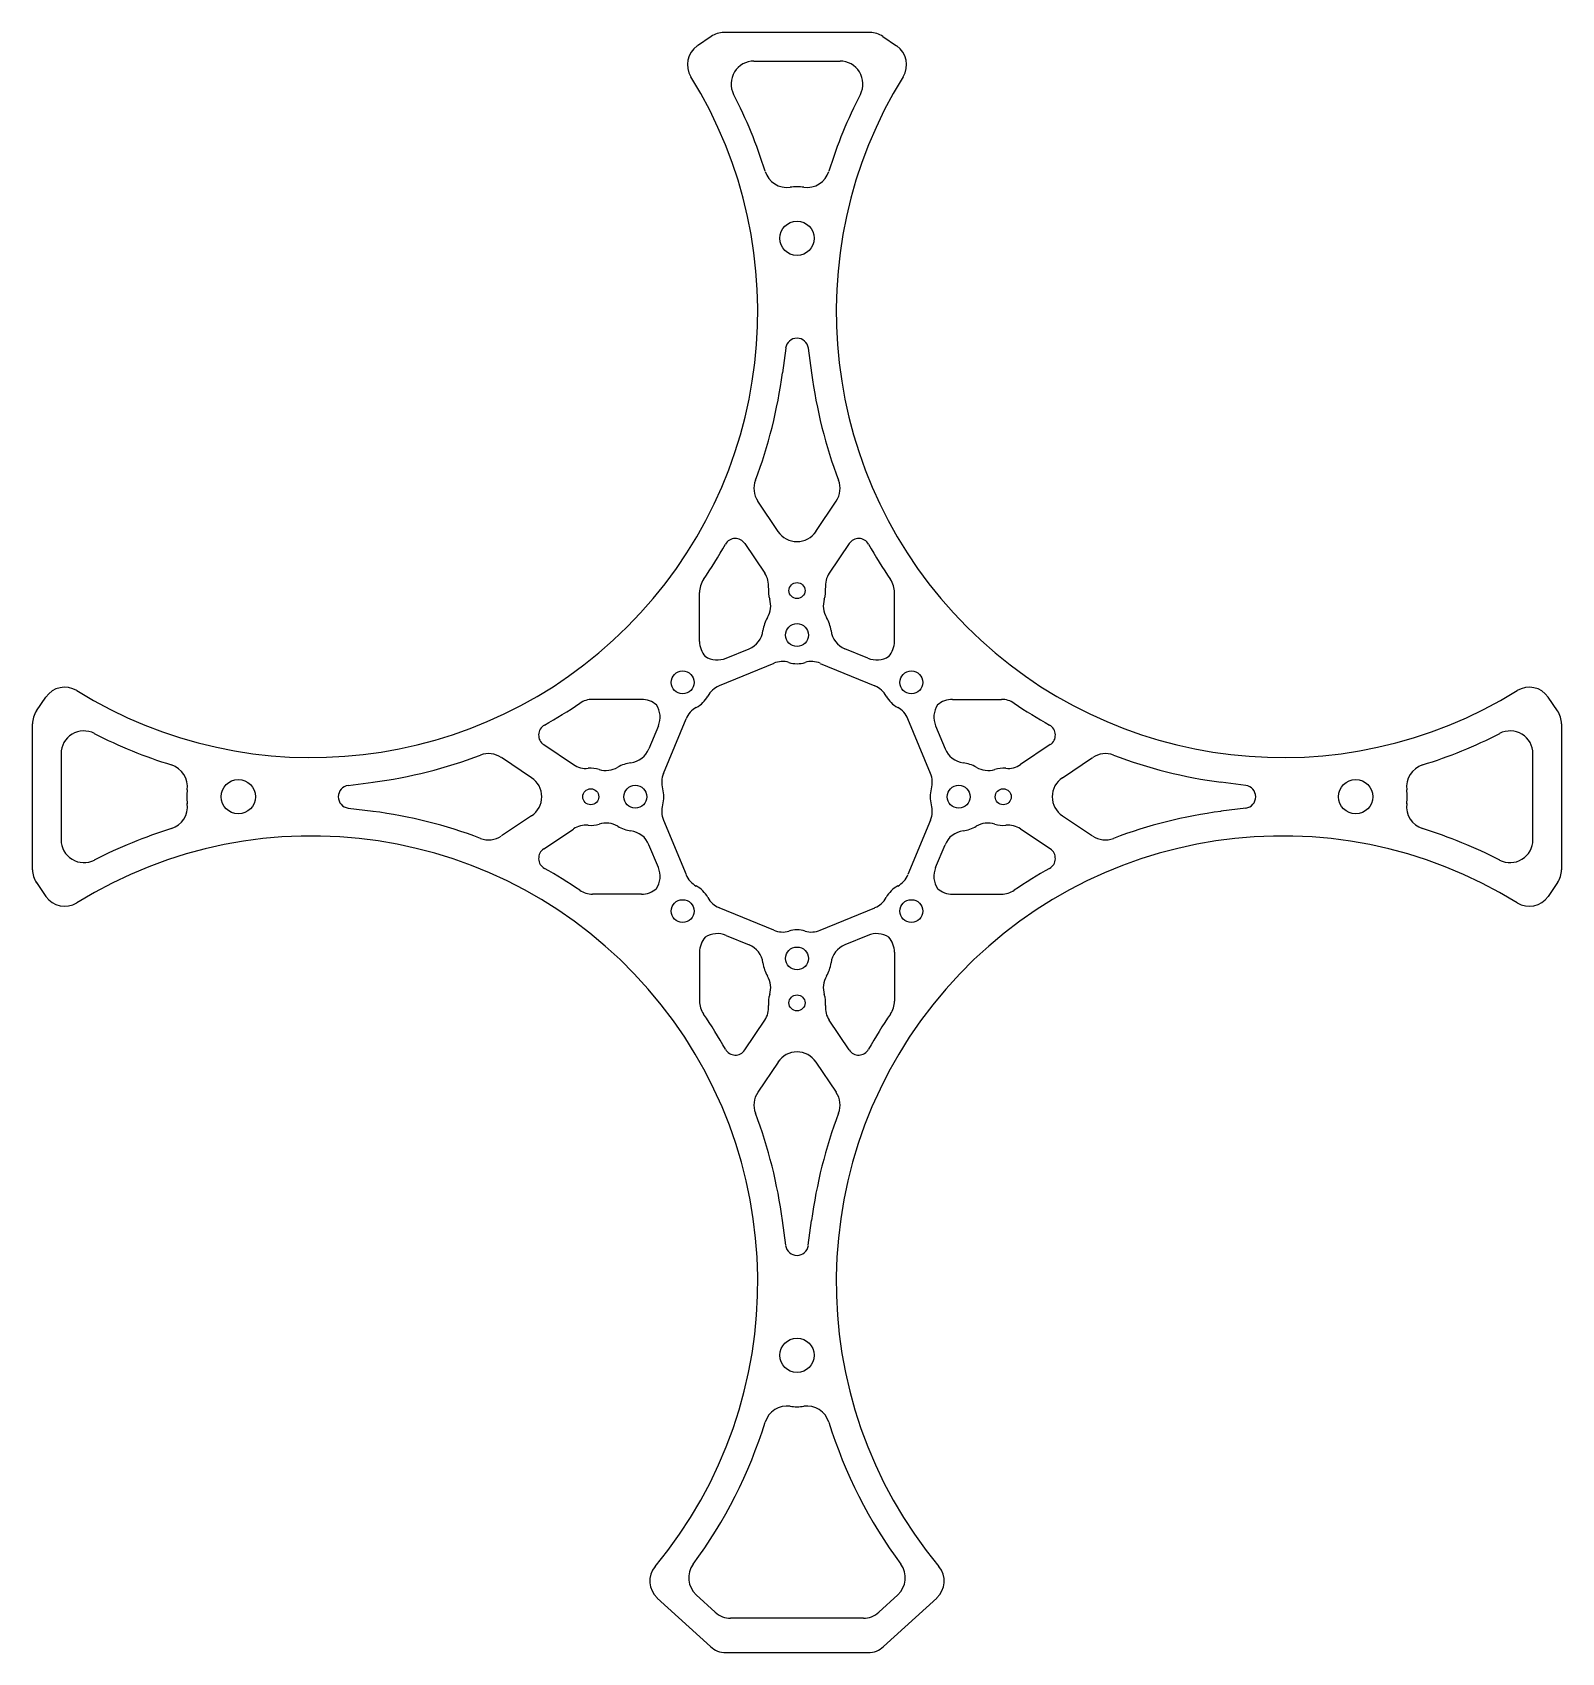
# Model space of a CAD drawing. Header units: millimetres. Extents: x -67 to 67, y -75 to 67.
import ezdxf

# ---------------------------------------------------------------- set-up
doc = ezdxf.new("R2010")
doc.units = ezdxf.units.MM

msp = doc.modelspace()

# ---------------------------------------------------------------- linework, layer by layer
at = {"color": 7, "linetype": 'Continuous', "lineweight": 25}
for p, q in [((6.38, 66.85), (-6.38, 66.85)), ((-7.51, 66.5), (-8.71, 65.67)), ((7.51, 66.5), (8.71, 65.67)), ((-3.76, 64.35), (3.76, 64.35)), ((-0.99, 39.23), (-1.27, 37.07)), ((0.99, 39.23), (1.27, 37.07)), ((-1.66, 23.21), (-3.43, 25.85)), ((1.66, 23.21), (3.43, 25.85)), ((-4.56, 22.14), (-2.82, 19.55)), ((4.56, 22.14), (2.82, 19.55)), ((-8.52, 13.59), (-8.52, 17.87)), ((8.52, 13.59), (8.52, 17.87)), ((-6.19, 12.12), (-4.19, 12.95)), ((6.19, 12.12), (4.19, 12.95)), ((-2.04, 11.67), (-6.81, 9.7)), ((2.04, 11.67), (6.81, 9.7)), ((-66.5, 7.51), (-65.67, 8.71)), ((-13.59, 8.52), (-17.87, 8.52)), ((13.59, 8.52), (17.87, 8.52)), ((66.5, 7.51), (65.67, 8.71)), ((-66.85, -6.38), (-66.85, 6.38)), ((-12.12, 6.19), (-12.95, 4.19)), ((-11.67, 2.04), (-9.7, 6.81)), ((11.67, 2.04), (9.7, 6.81)), ((12.12, 6.19), (12.95, 4.19)), ((66.85, 6.38), (66.85, -6.38)), ((-22.14, 4.56), (-19.55, 2.82)), ((22.14, 4.56), (19.55, 2.82)), ((-64.35, 3.76), (-64.35, -3.76)), ((-23.21, 1.66), (-25.85, 3.43)), ((23.21, 1.66), (25.85, 3.43)), ((64.35, -3.76), (64.35, 3.76)), ((-39.23, 0.99), (-37.07, 1.27)), ((39.23, 0.99), (37.07, 1.27)), ((-39.23, -0.99), (-37.07, -1.27)), ((39.23, -0.99), (37.07, -1.27)), ((-23.21, -1.66), (-25.85, -3.43)), ((-22.14, -4.56), (-19.55, -2.82)), ((-11.67, -2.04), (-9.7, -6.81)), ((11.67, -2.04), (9.7, -6.81)), ((22.14, -4.56), (19.55, -2.82)), ((23.21, -1.66), (25.85, -3.43)), ((-12.12, -6.19), (-12.95, -4.19)), ((12.12, -6.19), (12.95, -4.19)), ((-66.5, -7.51), (-65.67, -8.71)), ((66.5, -7.51), (65.67, -8.71)), ((-13.59, -8.52), (-17.87, -8.52)), ((-2.04, -11.67), (-6.81, -9.7)), ((2.04, -11.67), (6.81, -9.7)), ((13.59, -8.52), (17.87, -8.52)), ((-6.19, -12.12), (-4.19, -12.95)), ((6.19, -12.12), (4.19, -12.95)), ((-8.52, -13.59), (-8.52, -17.87)), ((8.52, -13.59), (8.52, -17.87)), ((-4.56, -22.14), (-2.82, -19.55)), ((4.56, -22.14), (2.82, -19.55)), ((-1.66, -23.21), (-3.43, -25.85)), ((1.66, -23.21), (3.43, -25.85)), ((-0.99, -39.23), (-1.27, -37.07)), ((0.99, -39.23), (1.27, -37.07)), ((-7.57, -74.33), (-12.22, -70.08)), ((-8.82, -69.8), (-7.15, -71.33)), ((8.82, -69.8), (7.15, -71.33)), ((7.57, -74.33), (12.22, -70.08)), ((5.8, -71.85), (-5.8, -71.85)), ((-6.22, -74.85), (6.22, -74.85))]:
    msp.add_line(p, q, dxfattribs=at)
for centre, radius in [((0, 48.85), 1.5), ((0, 18.03), 0.7), ((0, 14.14), 1), ((-10, 10), 1), ((10, 10), 1), ((-48.85, 0), 1.5), ((48.85, 0), 1.5), ((-18.03, 0), 0.7), ((-14.14, 0), 1), ((14.14, 0), 1), ((18.03, 0), 0.7), ((-10, -10), 1), ((10, -10), 1), ((0, -14.14), 1), ((0, -18.03), 0.7), ((0, -48.85), 1.5)]:
    msp.add_circle(centre, radius, dxfattribs=at)
for centre, radius, start, end in [((-6.38, 64.85), 2, 90, 124.5864), ((6.38, 64.85), 2, 55.4136, 90), ((-7.58, 64.03), 2, 124.5864, 211.7904), ((7.58, 64.03), 2, 328.2096, 55.4136), ((-3.76, 62.35), 2, 90, 207.2635), ((3.76, 62.35), 2, 332.7365, 90), ((-42.43, 42.43), 39, 238.2096, 31.7904), ((42.43, 42.43), 39, 148.2096, 301.7904), ((-42.43, 42.43), 41.5, 17.2061, 27.2635), ((42.43, 42.43), 41.5, 152.7365, 162.7939), ((-0.87, 55.29), 2, 197.2061, 277.72), ((0.87, 55.29), 2, 262.28, 342.7939), ((0, 48.85), 4.5, 82.28, 97.72), ((0, 39.11), 1, 7.4161, 172.5839), ((-42.43, 42.43), 41.5, 339.18, 352.5839), ((42.43, 42.43), 41.5, 187.4161, 200.82), ((-1.77, 26.97), 2, 159.18, 213.7892), ((1.77, 26.97), 2, 326.2108, 20.82), ((0, 24.32), 2, 213.7892, 326.2108), ((-42.43, 42.43), 41.5, 325.6288, 330.6356), ((-5.39, 21.59), 1, 33.7892, 150.6356), ((5.39, 21.59), 1, 29.3644, 146.2108), ((42.43, 42.43), 41.5, 209.3644, 214.3712), ((-6.52, 17.87), 2, 145.6288, 180), ((-4.48, 18.44), 2, 354.8468, 33.7892), ((4.48, 18.44), 2, 146.2108, 185.1532), ((6.52, 17.87), 2, 0, 34.3712), ((-4.3, 16.7), 2, 329.2665, 17.2423), ((0, 18.03), 2.5, 174.8468, 197.2423), ((4.3, 16.7), 2, 162.7577, 210.7335), ((0, 18.03), 2.5, 342.7577, 5.1532), ((0, 14.14), 3, 149.2665, 172.5), ((0, 14.14), 3, 7.5, 30.7335), ((-4.96, 14.79), 2, 292.5, 352.5), ((4.96, 14.79), 2, 187.5, 247.5), ((-6.52, 13.59), 2, 180, 220.9586), ((6.52, 13.59), 2, 319.0414, 0), ((-6.96, 13.97), 2, 237.46, 292.5), ((-1.27, 9.83), 2, 73.5576, 112.5), ((0, 14.14), 2.5, 253.5576, 286.4424), ((1.27, 9.83), 2, 67.5, 106.4424), ((6.96, 13.97), 2, 247.5, 302.54), ((-64.03, 7.58), 2, 58.2096, 145.4136), ((-17.87, 6.52), 2, 90, 124.3712), ((-13.59, 6.52), 2, 49.0414, 90), ((-10, 10), 2.5, 298.5576, 331.4424), ((-6.05, 7.85), 2, 112.5, 151.4424), ((6.05, 7.85), 2, 28.5576, 67.5), ((10, 10), 2.5, 208.5576, 241.4424), ((13.59, 6.52), 2, 90, 130.9586), ((17.87, 6.52), 2, 55.6288, 90), ((64.03, 7.58), 2, 34.5864, 121.7904), ((-64.85, 6.38), 2, 145.4136, 180), ((-42.43, 42.43), 41.5, 299.3644, 304.3712), ((-13.97, 6.96), 2, 337.5, 32.54), ((-7.85, 6.05), 2, 118.5576, 157.5), ((7.85, 6.05), 2, 22.5, 61.4424), ((13.97, 6.96), 2, 147.46, 202.5), ((42.43, 42.43), 41.5, 235.6288, 240.6356), ((64.85, 6.38), 2, 0, 34.5864), ((-62.35, 3.76), 2, 62.7365, 180), ((-21.59, 5.39), 1, 119.3644, 236.2108), ((21.59, 5.39), 1, 303.7892, 60.6356), ((62.35, 3.76), 2, 0, 117.2635), ((-42.43, 42.43), 41.5, 242.7365, 252.7939), ((42.43, 42.43), 41.5, 287.2061, 297.2635), ((-42.43, 42.43), 41.5, 277.4161, 290.82), ((-26.97, 1.77), 2, 56.2108, 110.82), ((-14.14, 0), 3, 97.5, 120.7335), ((-14.79, 4.96), 2, 277.5, 337.5), ((14.79, 4.96), 2, 202.5, 262.5), ((14.14, 0), 3, 59.2665, 82.5), ((26.97, 1.77), 2, 69.18, 123.7892), ((42.43, 42.43), 41.5, 249.18, 262.5839), ((-55.29, 0.87), 2, 352.28, 72.7939), ((-24.32, 0), 2, 303.7892, 56.2108), ((-18.44, 4.48), 2, 236.2108, 275.1532), ((-18.03, 0), 2.5, 72.7577, 95.1532), ((-16.7, 4.3), 2, 252.7577, 300.7335), ((-9.83, 1.27), 2, 157.5, 196.4424), ((9.83, 1.27), 2, 343.5576, 22.5), ((16.7, 4.3), 2, 239.2665, 287.2423), ((18.03, 0), 2.5, 84.8468, 107.2423), ((18.44, 4.48), 2, 264.8468, 303.7892), ((24.32, 0), 2, 123.7892, 236.2108), ((55.29, 0.87), 2, 107.2061, 187.72), ((-48.85, 0), 4.5, 172.28, 187.72), ((-39.11, 0), 1, 97.4161, 262.5839), ((-14.14, 0), 2.5, 343.5576, 16.4424), ((14.14, 0), 2.5, 163.5576, 196.4424), ((39.11, 0), 1, 277.4161, 82.5839), ((48.85, 0), 4.5, 352.28, 7.72), ((-55.29, -0.87), 2, 287.2061, 7.72), ((-42.43, -42.43), 41.5, 69.18, 82.5839), ((-9.83, -1.27), 2, 163.5576, 202.5), ((9.83, -1.27), 2, 337.5, 16.4424), ((42.43, -42.43), 41.5, 97.4161, 110.82), ((55.29, -0.87), 2, 172.28, 252.7939), ((-42.43, -42.43), 41.5, 107.2061, 117.2635), ((-18.44, -4.48), 2, 84.8468, 123.7892), ((-18.03, 0), 2.5, 264.8468, 287.2423), ((-16.7, -4.3), 2, 59.2665, 107.2423), ((-14.14, 0), 3, 239.2665, 262.5), ((14.14, 0), 3, 277.5, 300.7335), ((16.7, -4.3), 2, 72.7577, 120.7335), ((18.03, 0), 2.5, 252.7577, 275.1532), ((18.44, -4.48), 2, 56.2108, 95.1532), ((42.43, -42.43), 41.5, 62.7365, 72.7939), ((-62.35, -3.76), 2, 180, 297.2635), ((-42.43, -42.43), 39, 320.3273, 121.7905), ((-26.97, -1.77), 2, 249.18, 303.7892), ((-14.79, -4.96), 2, 22.5, 82.5), ((42.43, -42.43), 39, 58.2095, 219.6727), ((14.79, -4.96), 2, 97.5, 157.5), ((26.97, -1.77), 2, 236.2108, 290.82), ((62.35, -3.76), 2, 242.7365, 0), ((-21.59, -5.39), 1, 123.7892, 240.6356), ((21.59, -5.39), 1, 299.3644, 56.2108), ((-64.85, -6.38), 2, 180, 214.5864), ((-42.43, -42.43), 41.5, 55.6288, 60.6356), ((-13.97, -6.96), 2, 327.46, 22.5), ((-7.85, -6.05), 2, 202.5, 241.4424), ((7.85, -6.05), 2, 298.5576, 337.5), ((13.97, -6.96), 2, 157.5, 212.54), ((42.43, -42.43), 41.5, 119.3644, 124.3712), ((64.85, -6.38), 2, 325.4136, 0), ((-17.87, -6.52), 2, 235.6288, 270), ((-13.59, -6.52), 2, 270, 310.9586), ((-10, -10), 2.5, 28.5576, 61.4424), ((10, -10), 2.5, 118.5576, 151.4424), ((13.59, -6.52), 2, 229.0414, 270), ((17.87, -6.52), 2, 270, 304.3712), ((-64.03, -7.58), 2, 214.5864, 301.7905), ((-6.05, -7.85), 2, 208.5576, 247.5), ((6.05, -7.85), 2, 292.5, 331.4424), ((64.03, -7.58), 2, 238.2095, 325.4136), ((-6.52, -13.59), 2, 139.0414, 180), ((-6.96, -13.97), 2, 67.5, 122.54), ((-1.27, -9.83), 2, 247.5, 286.4424), ((0, -14.14), 2.5, 73.5576, 106.4424), ((1.27, -9.83), 2, 253.5576, 292.5), ((6.96, -13.97), 2, 57.46, 112.5), ((6.52, -13.59), 2, 0, 40.9586), ((-4.96, -14.79), 2, 7.5, 67.5), ((4.96, -14.79), 2, 112.5, 172.5), ((0, -14.14), 3, 187.5, 210.7335), ((0, -14.14), 3, 329.2665, 352.5), ((-4.3, -16.7), 2, 342.7577, 30.7335), ((4.3, -16.7), 2, 149.2665, 197.2423), ((-6.52, -17.87), 2, 180, 214.3712), ((-4.48, -18.44), 2, 326.2108, 5.1532), ((0, -18.03), 2.5, 162.7577, 185.1532), ((0, -18.03), 2.5, 354.8468, 17.2423), ((4.48, -18.44), 2, 174.8468, 213.7892), ((6.52, -17.87), 2, 325.6288, 0), ((-42.43, -42.43), 41.5, 29.3644, 34.3712), ((42.43, -42.43), 41.5, 145.6288, 150.6356), ((-5.39, -21.59), 1, 209.3644, 326.2108), ((0, -24.32), 2, 33.7892, 146.2108), ((5.39, -21.59), 1, 213.7892, 330.6356), ((-1.77, -26.97), 2, 146.2108, 200.82), ((1.77, -26.97), 2, 339.18, 33.7892), ((-42.43, -42.43), 41.5, 7.4161, 20.82), ((42.43, -42.43), 41.5, 159.18, 172.5839), ((0, -39.11), 1, 187.4161, 352.5839), ((-0.87, -55.29), 2, 82.2799, 162.7938), ((0, -48.85), 4.5, 262.2799, 277.7201), ((0.87, -55.29), 2, 17.2062, 97.7201), ((-42.43, -42.43), 41.5, 323.4691, 342.7938), ((42.43, -42.43), 41.5, 197.2062, 216.5309), ((-10.87, -68.6), 2, 140.3273, 227.5313), ((-7.47, -68.32), 2, 143.4691, 227.5313), ((7.47, -68.32), 2, 312.4687, 36.5309), ((10.87, -68.6), 2, 312.4687, 39.6727), ((-5.8, -69.85), 2, 227.5313, 270), ((5.8, -69.85), 2, 270, 312.4687), ((-6.22, -72.85), 2, 227.5313, 270), ((6.22, -72.85), 2, 270, 312.4687)]:
    msp.add_arc(centre, radius, start, end, dxfattribs=at)

doc.saveas('drawing.dxf')
